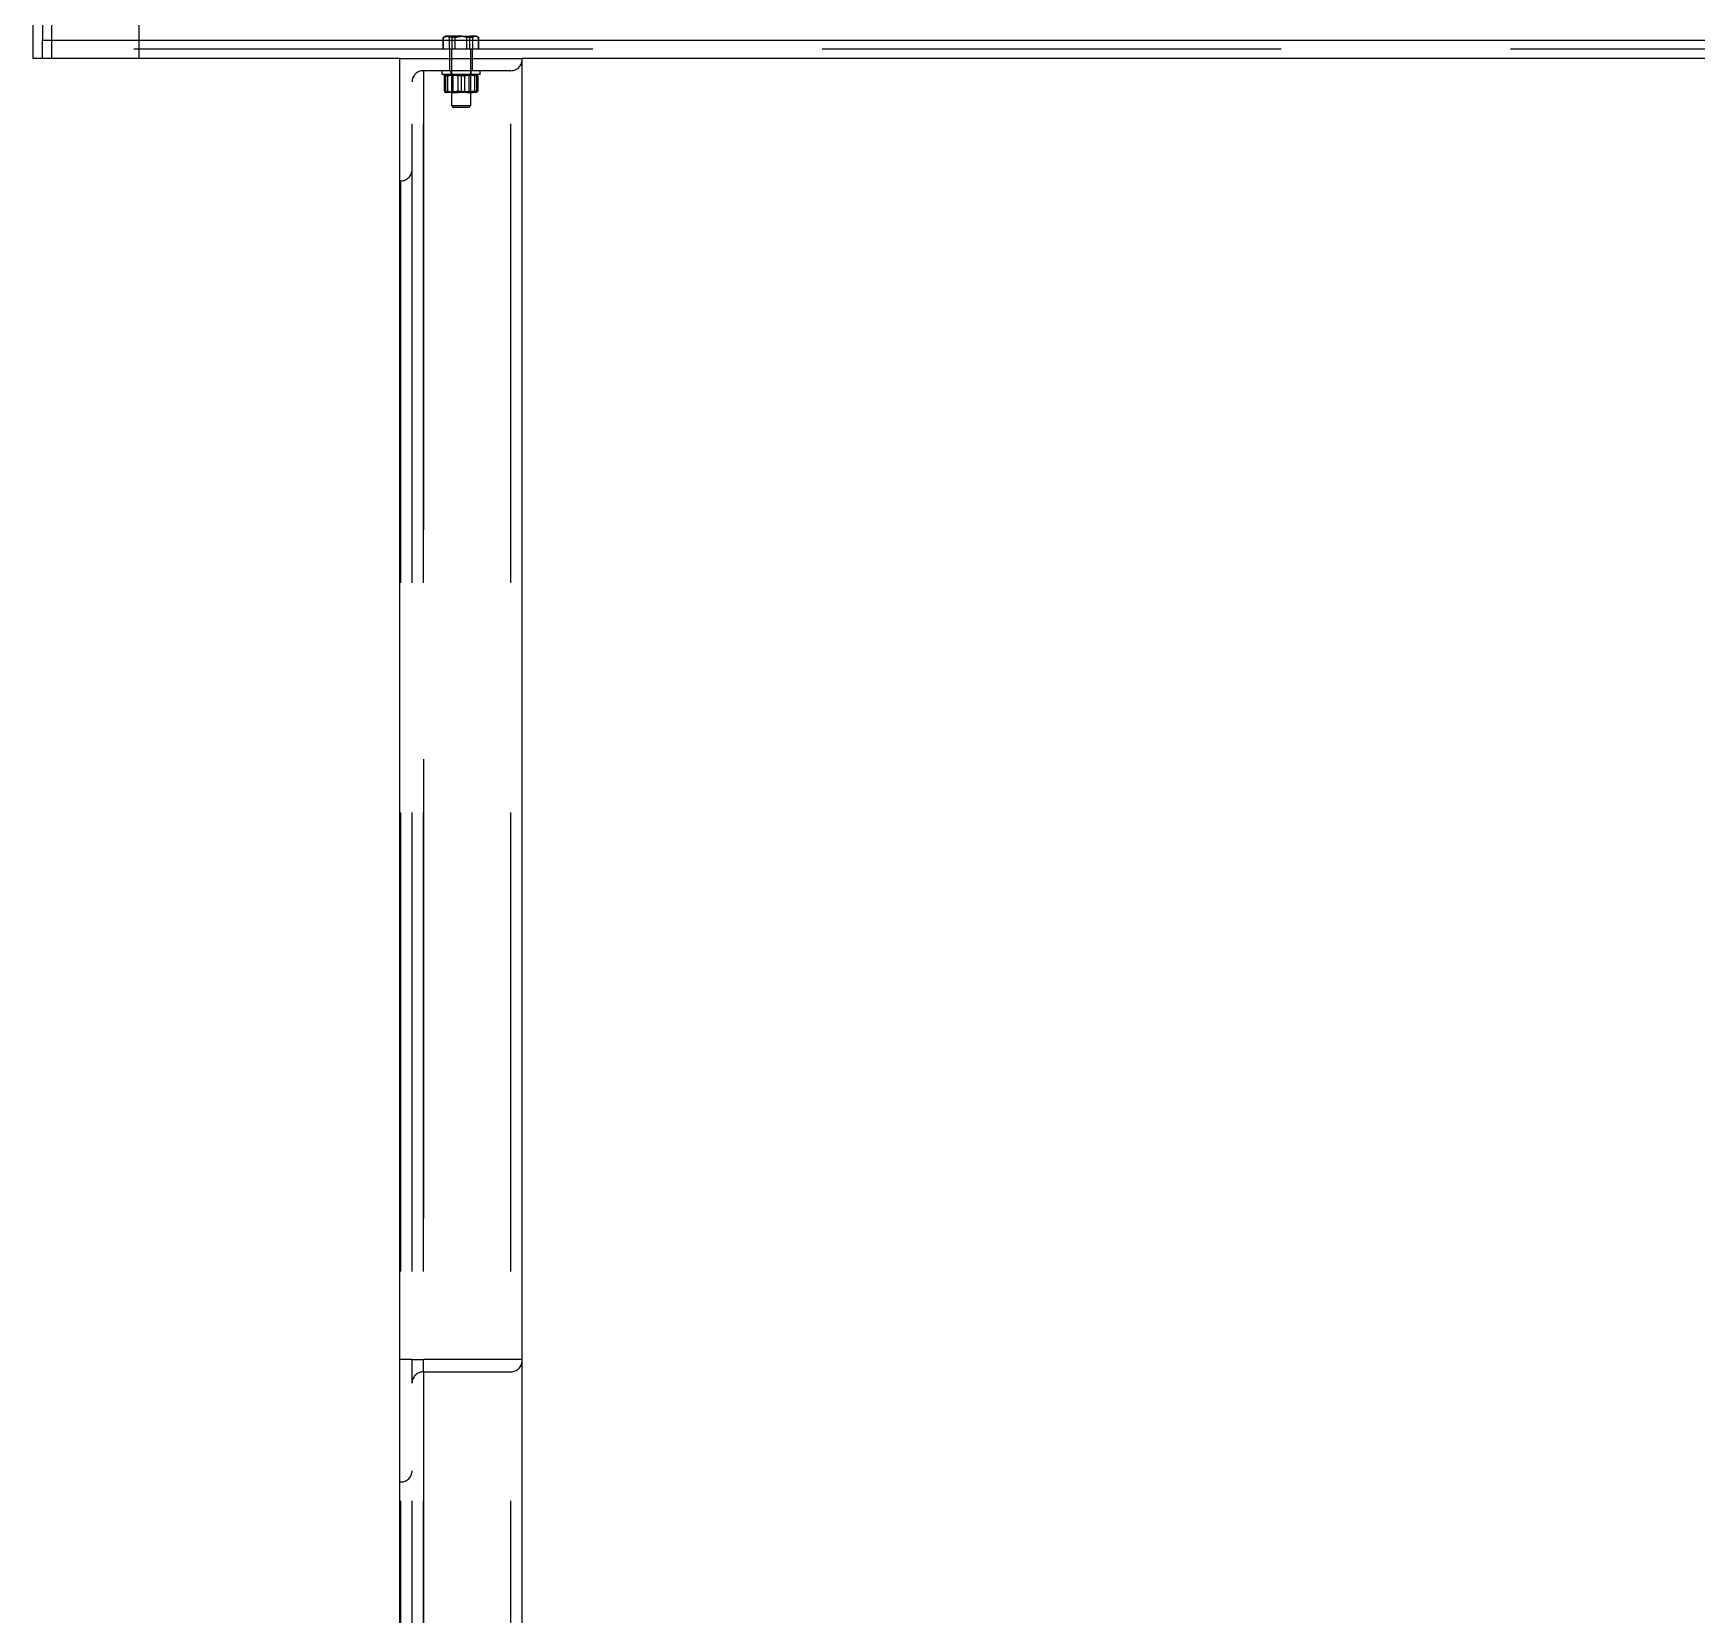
# Model space of a CAD drawing. Header units: metres. Extents: x 0 to 63075, y 0 to 44550.
# Drawn here: x 35481 to 36345, y 34997 to 35817 of the extents above; entities that cross this region are included whole.
import ezdxf

# ---------------------------------------------------------------- set-up
doc = ezdxf.new("R2010")
doc.units = ezdxf.units.M
doc.header["$LTSCALE"] = 75
doc.linetypes.add('HIDDEN2', pattern=[4.7625, 3.175, -1.5875])
for name, color, linetype in [('SDM', 7, 'Continuous'), ('SL4', 4, 'Continuous'), ('ST1', 7, 'HIDDEN2')]:
    doc.layers.add(name, color=color, linetype=linetype)

# ---------------------------------------------------------------- blocks, each defined once
blk = doc.blocks.new('A$C6e6623c1')
at = {"layer": 'SL4'}
for p, q in [((0, 1481.35), (0, 1725.35)), ((9.53, 1725.35), (9.53, 1481.35)), ((54.76, 1725.35), (54.76, 1481.35)), ((54.76, 1490.88), (957.26, 1490.88)), ((9.53, 1481.35), (0, 1481.35)), ((54.76, 1481.35), (9.53, 1481.35)), ((190.25, 1481.35), (54.76, 1481.35)), ((190.25, 145.65), (190.25, 1481.35)), ((190.25, 1481.35), (253.75, 1481.35)), ((253.75, 145.65), (253.75, 1481.35)), ((957.26, 1481.35), (253.75, 1481.35))]:
    blk.add_line(p, q, dxfattribs=at)
at = {"layer": 'ST1'}
for p, q in [((9.53, 1725.35), (9.53, 1481.35)), ((4.76, 1715.82), (4.76, 1490.88)), ((4.76, 1490.88), (1004.76, 1490.88)), ((4.76, 1484.41), (4.76, 1490.88)), ((4.76, 1490.88), (54.76, 1490.88)), ((1004.76, 1486.11), (4.76, 1486.11)), ((214, 1492.96), (212.76, 1492.25)), ((212.76, 1486.11), (212.76, 1492.25)), ((212.93, 1486.11), (212.93, 1492.25)), ((215.07, 1492.96), (214, 1492.96)), ((222, 1492.96), (215.07, 1492.96)), ((215.96, 1486.11), (215.96, 1492.25)), ((216, 1486.11), (216, 1481.35)), ((217, 1486.11), (217, 1456.94)), ((217.38, 1486.11), (217.38, 1492.25)), ((218.97, 1486.11), (218.97, 1492.25)), ((222, 1492.96), (228.93, 1492.96)), ((225.03, 1486.11), (225.03, 1492.25)), ((226.62, 1486.11), (226.62, 1492.25)), ((227, 1456.94), (227, 1486.11)), ((228, 1481.35), (228, 1486.11)), ((228.04, 1486.11), (228.04, 1492.25)), ((230, 1492.96), (228.93, 1492.96)), ((231.24, 1492.25), (230, 1492.96)), ((231.07, 1486.11), (231.07, 1492.25)), ((231.24, 1486.11), (231.24, 1492.25)), ((4.76, 1481.35), (4.76, 1484.41)), ((216, 1481.35), (216, 1475)), ((228, 1475), (228, 1481.35)), ((196.6, 137.7), (196.6, 1469.15)), ((247.9, 1475), (202.45, 1475)), ((202.45, 137.7), (202.45, 1475)), ((202.45, 1475), (202.45, 806.35)), ((212, 1475), (212, 1473)), ((222, 1473), (212, 1473)), ((213.27, 1472.29), (213.27, 1464.41)), ((214, 1472.29), (214, 1464.41)), ((215.01, 1472.29), (215.01, 1464.41)), ((216.75, 1475), (216.75, 1473)), ((217, 1473), (217, 1472.97)), ((227, 1472.97), (217, 1472.97)), ((217, 1472.97), (217.75, 1472.45)), ((226.25, 1472.45), (217.75, 1472.45)), ((217.75, 1472.45), (217.75, 1464.23)), ((220.26, 1472.29), (220.26, 1464.41)), ((232, 1473), (222, 1473)), ((222, 1472.29), (222, 1464.41)), ((223.74, 1472.29), (223.74, 1464.41)), ((226.25, 1472.45), (227, 1472.97)), ((226.25, 1464.23), (226.25, 1472.45)), ((227, 1472.97), (227, 1473)), ((227.25, 1473), (227.25, 1475)), ((228.99, 1472.29), (228.99, 1464.41)), ((230, 1472.29), (230, 1464.41)), ((230.14, 1472.89), (230.73, 1472.29)), ((230.73, 1472.29), (230.73, 1464.41)), ((232, 1473), (232, 1475)), ((247.9, 137.7), (247.9, 1475)), ((218, 1463.7), (214, 1463.7)), ((217.75, 1464.23), (217, 1463.7)), ((217.75, 1464.23), (226.25, 1464.23)), ((226, 1463.7), (218, 1463.7)), ((230, 1463.7), (226, 1463.7)), ((227, 1463.7), (226.25, 1464.23)), ((230.14, 1463.81), (230.73, 1464.41)), ((217, 1456.94), (222, 1456.94)), ((217, 1456.94), (217.83, 1456.11)), ((217.83, 1456.11), (222, 1456.11)), ((222, 1456.94), (227, 1456.94)), ((222, 1456.11), (226.17, 1456.11)), ((226.17, 1456.11), (227, 1456.94)), ((190.75, 1417.85), (190.25, 1417.85)), ((190.75, 137.7), (190.75, 1417.85)), ((196.6, 806.35), (190.25, 806.35)), ((196.6, 794.15), (196.6, 806.35)), ((196.6, 806.35), (202.45, 806.35)), ((202.45, 800), (202.45, 806.35)), ((253.75, 806.35), (202.45, 806.35)), ((202.45, 800), (247.9, 800)), ((202.45, 800), (202.45, 137.7)), ((190.25, 742.85), (190.75, 742.85))]:
    blk.add_line(p, q, dxfattribs=at)
for centre, start, end in [((247.9, 1480.85), 270, 0), ((202.45, 1469.15), 90, 180), ((190.75, 1423.7), 270, 0), ((247.9, 805.85), 270, 0), ((202.45, 794.15), 90, 180), ((190.75, 748.7), 270, 0)]:
    blk.add_arc(centre, 5.85, start, end, dxfattribs=at)
for points, knots in [([(212.76, 1492.25), (213.14, 1492.45), (213.89, 1492.85), (214.68, 1492.93), (215.07, 1492.96)], [0, 0, 0, 0, 0.495458, 1, 1, 1, 1]), ([(212.93, 1492.25), (213.42, 1492.45), (214.41, 1492.85), (215.43, 1492.93), (215.95, 1492.96)], [0, 0, 0, 0, 0.495458, 1, 1, 1, 1]), ([(214.44, 1492.96), (214.41, 1492.96), (214.13, 1492.95), (213.83, 1492.89), (213.56, 1492.7), (213.53, 1492.68)], [0, 0, 0, 0, 0.117558, 0.890304, 1, 1, 1, 1]), ([(215.96, 1492.25), (215.71, 1492.45), (215.21, 1492.85), (214.7, 1492.93), (214.44, 1492.96)], [0, 0, 0, 0, 0.495458, 1, 1, 1, 1]), ([(215.07, 1492.96), (215.13, 1492.96), (215.54, 1492.96), (216.32, 1492.8), (217.03, 1492.43), (217.38, 1492.25)], [0, 0, 0, 0, 0.070086, 0.530782, 1, 1, 1, 1]), ([(215.95, 1492.96), (216.02, 1492.96), (216.56, 1492.96), (217.59, 1492.8), (218.51, 1492.43), (218.97, 1492.25)], [0, 0, 0, 0, 0.070086, 0.530782, 1, 1, 1, 1]), ([(220.49, 1492.96), (219.25, 1492.87), (217.71, 1492.75), (216.23, 1492.33), (215.96, 1492.25)], [0, 0, 0, 0, 0.811304, 1, 1, 1, 1]), ([(217.38, 1492.25), (217.66, 1492.33), (219.17, 1492.75), (220.73, 1492.87), (222, 1492.96)], [0, 0, 0, 0, 0.188696, 1, 1, 1, 1]), ([(218.97, 1492.25), (219.25, 1492.33), (220.73, 1492.75), (222.26, 1492.87), (223.51, 1492.96)], [0, 0, 0, 0, 0.188696, 1, 1, 1, 1]), ([(225.03, 1492.25), (223.85, 1492.55), (222.36, 1492.92), (220.82, 1492.96), (220.49, 1492.96)], [0, 0, 0, 0, 0.785622, 1, 1, 1, 1]), ([(222, 1492.96), (222.33, 1492.96), (223.9, 1492.92), (225.42, 1492.55), (226.62, 1492.25)], [0, 0, 0, 0, 0.214378, 1, 1, 1, 1]), ([(223.51, 1492.96), (223.84, 1492.96), (225.37, 1492.92), (226.87, 1492.55), (228.04, 1492.25)], [0, 0, 0, 0, 0.214378, 1, 1, 1, 1]), ([(228.05, 1492.96), (227.98, 1492.96), (227.44, 1492.96), (226.41, 1492.8), (225.49, 1492.43), (225.03, 1492.25)], [0, 0, 0, 0, 0.070086, 0.530782, 1, 1, 1, 1]), ([(226.62, 1492.25), (226.99, 1492.45), (227.75, 1492.85), (228.53, 1492.93), (228.93, 1492.96)], [0, 0, 0, 0, 0.495458, 1, 1, 1, 1]), ([(228.04, 1492.25), (228.29, 1492.45), (228.79, 1492.85), (229.3, 1492.93), (229.56, 1492.96)], [0, 0, 0, 0, 0.495458, 1, 1, 1, 1]), ([(231.07, 1492.25), (230.58, 1492.45), (229.59, 1492.85), (228.57, 1492.93), (228.05, 1492.96)], [0, 0, 0, 0, 0.495458, 1, 1, 1, 1]), ([(228.93, 1492.96), (228.98, 1492.96), (229.4, 1492.96), (230.18, 1492.8), (230.88, 1492.43), (231.24, 1492.25)], [0, 0, 0, 0, 0.070086, 0.530782, 1, 1, 1, 1]), ([(229.56, 1492.96), (229.59, 1492.96), (229.87, 1492.95), (230.17, 1492.89), (230.44, 1492.7), (230.47, 1492.68)], [0, 0, 0, 0, 0.117558, 0.890304, 1, 1, 1, 1]), ([(216.77, 1473), (216.68, 1473), (216.06, 1472.99), (214.87, 1472.84), (213.81, 1472.47), (213.27, 1472.29)], [0, 0, 0, 0, 0.0700858, 0.5307822, 1, 1, 1, 1]), ([(213.27, 1472.29), (213.35, 1472.4), (213.54, 1472.69), (213.74, 1472.77), (213.86, 1472.82)], [0, 0, 0, 0, 0.381657, 1, 1, 1, 1]), ([(214, 1472.29), (214.65, 1472.49), (215.96, 1472.89), (217.32, 1472.96), (218, 1473)], [0, 0, 0, 0, 0.495458, 1, 1, 1, 1]), ([(214, 1473), (214, 1472.99), (214, 1472.95), (214, 1472.57), (214, 1472.29)], [0, 0, 0, 0, 0.268634, 1, 1, 1, 1]), ([(214.14, 1473), (214.22, 1472.99), (214.52, 1472.95), (214.8, 1472.57), (215.01, 1472.29)], [0, 0, 0, 0, 0.268634, 1, 1, 1, 1]), ([(215.01, 1472.29), (215.72, 1472.49), (217.15, 1472.89), (218.63, 1472.96), (219.38, 1473)], [0, 0, 0, 0, 0.495458, 1, 1, 1, 1]), ([(220.26, 1472.29), (219.69, 1472.49), (218.55, 1472.89), (217.36, 1472.96), (216.77, 1473)], [0, 0, 0, 0, 0.495458, 1, 1, 1, 1]), ([(218, 1473), (218.09, 1473), (218.81, 1472.99), (220.17, 1472.84), (221.39, 1472.47), (222, 1472.29)], [0, 0, 0, 0, 0.070086, 0.530782, 1, 1, 1, 1]), ([(219.38, 1473), (219.48, 1473), (220.26, 1472.99), (221.74, 1472.84), (223.07, 1472.47), (223.74, 1472.29)], [0, 0, 0, 0, 0.070086, 0.530782, 1, 1, 1, 1]), ([(224.62, 1473), (224.52, 1473), (223.74, 1472.99), (222.26, 1472.84), (220.93, 1472.47), (220.26, 1472.29)], [0, 0, 0, 0, 0.070086, 0.530782, 1, 1, 1, 1]), ([(222, 1472.29), (222.65, 1472.49), (223.96, 1472.89), (225.32, 1472.96), (226, 1473)], [0, 0, 0, 0, 0.495458, 1, 1, 1, 1]), ([(223.74, 1472.29), (224.31, 1472.49), (225.45, 1472.89), (226.64, 1472.96), (227.23, 1473)], [0, 0, 0, 0, 0.495458, 1, 1, 1, 1]), ([(228.99, 1472.29), (228.28, 1472.49), (226.85, 1472.89), (225.37, 1472.96), (224.62, 1473)], [0, 0, 0, 0, 0.495458, 1, 1, 1, 1]), ([(226, 1473), (226.09, 1473), (226.81, 1472.99), (228.17, 1472.84), (229.39, 1472.47), (230, 1472.29)], [0, 0, 0, 0, 0.070086, 0.530782, 1, 1, 1, 1]), ([(227.23, 1473), (227.32, 1473), (227.94, 1472.99), (229.13, 1472.84), (230.19, 1472.47), (230.73, 1472.29)], [0, 0, 0, 0, 0.070086, 0.530782, 1, 1, 1, 1]), ([(228.99, 1472.29), (229.06, 1472.39), (229.34, 1472.81), (229.64, 1472.92), (229.86, 1473)], [0, 0, 0, 0, 0.257551, 1, 1, 1, 1]), ([(230, 1473), (230, 1472.99), (230, 1472.95), (230, 1472.57), (230, 1472.29)], [0, 0, 0, 0, 0.268634, 1, 1, 1, 1]), ([(213.27, 1464.41), (213.35, 1464.3), (213.54, 1464.01), (213.74, 1463.93), (213.86, 1463.88)], [0, 0, 0, 0, 0.381657, 1, 1, 1, 1]), ([(216.77, 1463.7), (216.68, 1463.7), (216.06, 1463.71), (214.87, 1463.86), (213.81, 1464.23), (213.27, 1464.41)], [0, 0, 0, 0, 0.070086, 0.530782, 1, 1, 1, 1]), ([(214, 1464.41), (214.65, 1464.21), (215.96, 1463.81), (217.32, 1463.74), (218, 1463.7)], [0, 0, 0, 0, 0.495458, 1, 1, 1, 1]), ([(214, 1463.7), (214, 1463.71), (214, 1463.75), (214, 1464.13), (214, 1464.41)], [0, 0, 0, 0, 0.268634, 1, 1, 1, 1]), ([(214.14, 1463.7), (214.22, 1463.71), (214.52, 1463.75), (214.8, 1464.13), (215.01, 1464.41)], [0, 0, 0, 0, 0.268634, 1, 1, 1, 1]), ([(215.01, 1464.41), (215.72, 1464.21), (217.15, 1463.81), (218.63, 1463.74), (219.38, 1463.7)], [0, 0, 0, 0, 0.495458, 1, 1, 1, 1]), ([(220.26, 1464.41), (219.69, 1464.21), (218.55, 1463.81), (217.36, 1463.74), (216.77, 1463.7)], [0, 0, 0, 0, 0.495458, 1, 1, 1, 1]), ([(218, 1463.7), (218.09, 1463.7), (218.81, 1463.71), (220.17, 1463.86), (221.39, 1464.23), (222, 1464.41)], [0, 0, 0, 0, 0.070086, 0.530782, 1, 1, 1, 1]), ([(219.38, 1463.7), (219.48, 1463.7), (220.26, 1463.71), (221.74, 1463.86), (223.07, 1464.23), (223.74, 1464.41)], [0, 0, 0, 0, 0.070086, 0.530782, 1, 1, 1, 1]), ([(224.62, 1463.7), (224.52, 1463.7), (223.74, 1463.71), (222.26, 1463.86), (220.93, 1464.23), (220.26, 1464.41)], [0, 0, 0, 0, 0.070086, 0.530782, 1, 1, 1, 1]), ([(222, 1464.41), (222.65, 1464.21), (223.96, 1463.81), (225.32, 1463.74), (226, 1463.7)], [0, 0, 0, 0, 0.495458, 1, 1, 1, 1]), ([(223.74, 1464.41), (224.31, 1464.21), (225.45, 1463.81), (226.64, 1463.74), (227.23, 1463.7)], [0, 0, 0, 0, 0.495458, 1, 1, 1, 1]), ([(228.99, 1464.41), (228.28, 1464.21), (226.85, 1463.81), (225.37, 1463.74), (224.62, 1463.7)], [0, 0, 0, 0, 0.495458, 1, 1, 1, 1]), ([(226, 1463.7), (226.09, 1463.7), (226.81, 1463.71), (228.17, 1463.86), (229.39, 1464.23), (230, 1464.41)], [0, 0, 0, 0, 0.070086, 0.530782, 1, 1, 1, 1]), ([(227.23, 1463.7), (227.32, 1463.7), (227.94, 1463.71), (229.13, 1463.86), (230.19, 1464.23), (230.73, 1464.41)], [0, 0, 0, 0, 0.070086, 0.530782, 1, 1, 1, 1]), ([(228.99, 1464.41), (229.06, 1464.31), (229.34, 1463.89), (229.64, 1463.78), (229.86, 1463.7)], [0, 0, 0, 0, 0.257551, 1, 1, 1, 1]), ([(230, 1463.7), (230, 1463.71), (230, 1463.75), (230, 1464.13), (230, 1464.41)], [0, 0, 0, 0, 0.268634, 1, 1, 1, 1])]:
    blk.add_open_spline(points, degree=3, knots=knots, dxfattribs=at)

msp = doc.modelspace()

# ---------------------------------------------------------------- block references
at = {"layer": 'SDM'}
msp.add_blockref('A$C6e6623c1', (35481.24, 34322.92), dxfattribs=at)

doc.saveas('drawing.dxf')
